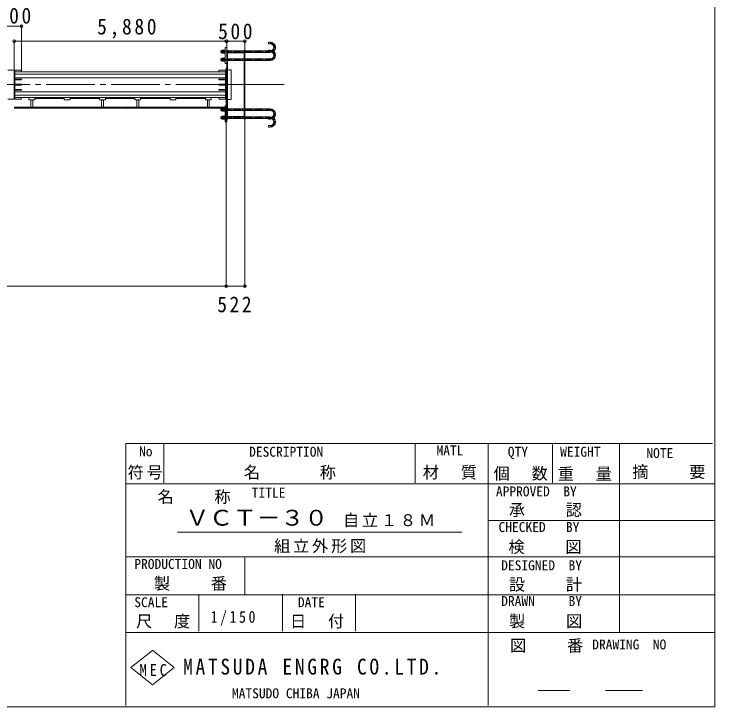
# Model space of a CAD drawing. Units: millimetres at full size, sheet at 1:150; details may follow other scales. Extents: x -30700 to 29919, y -306531 to 293469.
# Drawn here: x 10464 to 29919, y -21667 to -2436 of the extents above; entities that cross this region are included whole.
import ezdxf
from ezdxf.enums import TextEntityAlignment as Align

# ---------------------------------------------------------------- set-up
doc = ezdxf.new("R2010")
doc.units = ezdxf.units.MM
doc.header["$LTSCALE"] = 150
doc.header["$PDMODE"] = 32
doc.header["$PDSIZE"] = 75
doc.linetypes.add('CHAIN1', pattern=[8, 5, -1, 1, -1])
doc.linetypes.add('CHAIN2', pattern=[12, 9, -1, 1, -1])
for name, color, linetype, lineweight in [('0-0', 7, 'Continuous', 9), ('0-2', 7, 'Continuous', 9), ('0-5', 7, 'Continuous', 9), ('1-1', 7, 'Continuous', 9), ('1-2', 4, 'Continuous', 9)]:
    doc.layers.add(name, color=color, linetype=linetype, lineweight=lineweight)
doc.layers.add('0-1', color=7, linetype='Continuous')
doc.styles.add('ＭＳ ゴシック', font='')
doc.styles.get('ＭＳ ゴシック').set_extended_font_data('MS Gothic')

# ---------------------------------------------------------------- blocks, each defined once
blk = doc.blocks.new('M48-2(1)(2)')
at = {"layer": '0-5'}
for p, q in [((-720, 4362), (-720, 3045)), ((-639, 3374), (-720, 3524)), ((-720, 3374), (720, 3374)), ((-639, 3374), (-639, 3045)), ((639, 3374), (720, 3524)), ((639, 3374), (639, 3045)), ((720, 4362), (720, 3045)), ((-720, -1710), (-720, -2476)), ((720, -2476), (-720, -2476)), ((-720, -2476), (-570, -2626)), ((-639, -1710), (-639, -2557)), ((570, -2626), (-570, -2626)), ((720, -2476), (570, -2626)), ((639, -1710), (639, -2557)), ((720, -1710), (720, -2476))]:
    blk.add_line(p, q, dxfattribs=at)
blk = doc.blocks.new('48-1')
at = {"layer": '0-5'}
for p, q in [((-862.5, 75), (862.5, 75)), ((862.5, 75), (862.5, -75))]:
    blk.add_line(p, q, dxfattribs=at)
blk.add_lwpolyline([(-862.5, 75), (-862.5, -75), (862.5, -75)], dxfattribs=at)
blk = doc.blocks.new('2')
at = {"layer": '0-5'}
for p, q in [((602.3, 84.4), (-602.3, 84.4)), ((-50.7, 84.4), (-5.5, -84.4)), ((5.5, 84.4), (50.7, -84.4)), ((602.3, -84.4), (602.3, 84.4))]:
    blk.add_line(p, q, dxfattribs=at)
blk.add_lwpolyline([(-602.3, 84.4), (-602.3, -84.4), (602.3, -84.4)], dxfattribs=at)
blk = doc.blocks.new('M48-2')
at = {"layer": '0-5'}
for p, q in [((-675, 407.8), (-811.9, 328.7)), ((-811.9, 328.7), (-811.9, -304.7)), ((-675, 407.8), (675, 407.8)), ((-405.9, 328.7), (-405.9, -304.7)), ((405.9, 328.7), (405.9, -304.7)), ((675, 407.8), (811.9, 328.7)), ((811.9, 328.7), (811.9, -304.7)), ((-811.9, -304.7), (811.9, -304.7))]:
    blk.add_line(p, q, dxfattribs=at)
for centre, radius, start, end in [((-608.9, 32.1), 359.4, 55.616, 124.384), ((0, -951.9), 1343.5, 72.412, 107.588), ((608.9, 32.1), 359.4, 55.616, 124.384)]:
    blk.add_arc(centre, radius, start, end, dxfattribs=at)
blk = doc.blocks.new('M48(1)')
at = {"layer": '0-0', "color": 4, "linetype": 'CHAIN2'}
blk.add_line((1231.4, 8253.9), (1231.4, 207.9), dxfattribs=at)
at = {"layer": '0-2'}
for p, q in [((1087.4, 7066.4), (1087.4, 207.9)), ((1375.4, 7066.4), (1375.4, 207.9)), ((-64.6, 207.9), (-64.6, 495.9))]:
    blk.add_line(p, q, dxfattribs=at)
blk.add_lwpolyline([(-352.6, 207.9), (-352.6, 495.9), (-64.6, 495.9)], dxfattribs=at)
for radius in [864, 576]:
    blk.add_arc((511.4, 207.9), radius, 180, 0, dxfattribs=at)
at = {"layer": '0-2', "color": 4, "linetype": 'CHAIN2'}
blk.add_arc((511.4, 207.9), 720, 180, 0, dxfattribs=at)
at = {"layer": '0-2'}
for name, p, xscale, yscale in [('M48-2', (1231.4, 8150.4), 0.32, 0.32), ('48-1', (1231.4, 7737.9), 0.32, 0.32), ('M48-2', (1231.4, 7922.4), 0.32, 0.32), ('2', (1231.4, 7793.4), 0.373312, 0.373312)]:
    blk.add_blockref(name, p, dxfattribs=dict(at, xscale=xscale, yscale=yscale))
at = {"layer": '0-2', "xscale": 0.2, "yscale": 0.2, "rotation": 180}
blk.add_blockref('M48-2(1)(2)', (1231.4, 7938.8), dxfattribs=at)
blk = doc.blocks.new('M48-2(1)(1)')
at = {"layer": '0-5'}
for p, q in [((-720, 4362), (-720, 3045)), ((-639, 3374), (-720, 3524)), ((-720, 3374), (720, 3374)), ((-639, 3374), (-639, 3045)), ((639, 3374), (720, 3524)), ((639, 3374), (639, 3045)), ((720, 4362), (720, 3045)), ((-720, -1710), (-720, -2476)), ((720, -2476), (-720, -2476)), ((-720, -2476), (-570, -2626)), ((-639, -1710), (-639, -2557)), ((570, -2626), (-570, -2626)), ((720, -2476), (570, -2626)), ((639, -1710), (639, -2557)), ((720, -1710), (720, -2476))]:
    blk.add_line(p, q, dxfattribs=at)
blk = doc.blocks.new('M48(1)(1)')
at = {"layer": '0-0', "color": 4, "linetype": 'CHAIN2'}
blk.add_line((1231.4, 8253.9), (1231.4, 207.9), dxfattribs=at)
at = {"layer": '0-2'}
for p, q in [((1087.4, 7066.4), (1087.4, 4557.9)), ((1375.4, 7066.4), (1375.4, 4557.9)), ((1087.4, 4443.9), (1087.4, 207.9)), ((1375.4, 4443.9), (1375.4, 207.9)), ((-64.6, 207.9), (-64.6, 495.9))]:
    blk.add_line(p, q, dxfattribs=at)
blk.add_lwpolyline([(-352.6, 207.9), (-352.6, 495.9), (-64.6, 495.9)], dxfattribs=at)
for radius in [864, 576]:
    blk.add_arc((511.4, 207.9), radius, 180, 0, dxfattribs=at)
at = {"layer": '0-2', "color": 4, "linetype": 'CHAIN2'}
blk.add_arc((511.4, 207.9), 720, 180, 0, dxfattribs=at)
at = {"layer": '0-2'}
for name, p, xscale, yscale in [('M48-2', (1231.4, 8150.4), 0.32, 0.32), ('48-1', (1231.4, 7737.9), 0.32, 0.32), ('M48-2', (1231.4, 7922.4), 0.32, 0.32), ('2', (1231.4, 7793.4), 0.373312, 0.373312)]:
    blk.add_blockref(name, p, dxfattribs=dict(at, xscale=xscale, yscale=yscale))
at = {"layer": '0-2', "xscale": 0.2, "yscale": 0.2, "rotation": 180}
blk.add_blockref('M48-2(1)(1)', (1231.4, 7938.8), dxfattribs=at)

msp = doc.modelspace()

# ---------------------------------------------------------------- linework, layer by layer
at = {"layer": '0-0'}
for p, q in [((13570.3, -14352), (13570.3, -21627)), ((13570.3, -14352), (29851.4, -14352)), ((14620.3, -14352), (14620.3, -15447.3)), ((21595.3, -14352), (21595.3, -15447.3)), ((23620.3, -14352), (23620.3, -21627)), ((25413.9, -14379), (25413.9, -15447.3)), ((27269.9, -14352), (27269.9, -19597.2)), ((13570.3, -15477), (29900, -15477)), ((23630.6, -16489.5), (29914.2, -16489.5)), ((15002, -16819.8), (22891, -16819.8)), ((13570.3, -17502), (29913.1, -17502)), ((16870.3, -17531.5), (16870.3, -18540.2)), ((13570.3, -18552), (29914.2, -18552)), ((15595.3, -18540.2), (15595.3, -19565.8)), ((17920.3, -18540.2), (17920.3, -19565.8)), ((19945.3, -18540.2), (19945.3, -19565.8)), ((13570.3, -19602), (29914.2, -19602)), ((13703.3, -20569), (14306.1, -20096.7)), ((14306.1, -20090.1), (14913.5, -20573.6)), ((25010.2, -21214), (25889.3, -21214)), ((26878.2, -21214), (27903.8, -21214)), ((-30700.2, -21666.9), (29918.9, -21666.9))]:
    msp.add_line(p, q, dxfattribs=at)
for points in [[(-591.6, 20292.6), (29918.9, 20292.6), (29918.9, -21666.9)], [(13703.3, -20569), (14306.6, -21049.1), (14913.5, -20573.6)]]:
    msp.add_lwpolyline(points, dxfattribs=at)
at = {"layer": '1-1'}
for p, q in [((10289.2, -3996.6), (10649.2, -3996.6)), ((10469.2, -4793.8), (10469.2, -4000.7)), ((10469.2, -4793.8), (10469.2, -4000.7)), ((10469.2, -4752.2), (10469.2, -4041)), ((10488.2, -4796.6), (10488.2, -3996.6)), ((10488.2, -4796.6), (10488.2, -3996.6)), ((10488.2, -4796.6), (10488.2, -3996.6)), ((10489, -4041), (16328.1, -4041)), ((10490.2, -4041), (16324.8, -4041)), ((10669.2, -4016.6), (10669.2, -4042.3)), ((10669.2, -4016.6), (10669.2, -4042.3)), ((16149.2, -4016.6), (16149.2, -4042.3)), ((16171.3, -3996.6), (16349.2, -3996.6)), ((16330.2, -4796.6), (16330.2, -3996.6)), ((16330.2, -4796.6), (16330.2, -3996.6)), ((16349.2, -4796.6), (16349.2, -3996.6)), ((16349.2, -4796.6), (16349.2, -3996.6)), ((16349.2, -4793.8), (16349.2, -3996.6)), ((10669.2, -4266.6), (10488.7, -4266.6)), ((10669.2, -4266.6), (10488.7, -4266.6)), ((16330.1, -4202.4), (10489.4, -4202.4)), ((10669.2, -4246.6), (10489.4, -4246.6)), ((10669.2, -4246.6), (10489.4, -4246.6)), ((10491.3, -4101.6), (16330.1, -4101.6)), ((10669.2, -4246.6), (10669.2, -4266.6)), ((10669.2, -4246.6), (10669.2, -4266.6)), ((16149.2, -4246.6), (16149.2, -4266.6)), ((16149.2, -4246.6), (16329, -4246.6)), ((16149.2, -4266.6), (16329.8, -4266.6)), ((10669.2, -4406.6), (10488, -4406.6)), ((10669.2, -4406.6), (10488, -4406.6)), ((10669.2, -4386.6), (10488.7, -4386.6)), ((10669.2, -4386.6), (10488.7, -4386.6)), ((10669.2, -4386.6), (10669.2, -4406.6)), ((10669.2, -4386.6), (10669.2, -4406.6)), ((16149.2, -4386.6), (16149.2, -4406.6)), ((16149.2, -4386.6), (16329.8, -4386.6)), ((16149.2, -4406.6), (16330.5, -4406.6)), ((10669.2, -4526.6), (10488.2, -4526.6)), ((10669.2, -4526.6), (10488.2, -4526.6)), ((10669.2, -4546.6), (10488.7, -4546.6)), ((10669.2, -4546.6), (10488.7, -4546.6)), ((16330.1, -4596.5), (10489.4, -4596.5)), ((10669.2, -4526.6), (10669.2, -4546.6)), ((10669.2, -4526.6), (10669.2, -4546.6)), ((16149.2, -4526.6), (16149.2, -4546.6)), ((16149.2, -4526.6), (16330.3, -4526.6)), ((16149.2, -4546.6), (16329.8, -4546.6)), ((10289.2, -4796.6), (10649.2, -4796.6)), ((10489, -4752.2), (16330.1, -4752.2)), ((10489.4, -4691.6), (16330.1, -4691.6)), ((10490.2, -4752.2), (16324.8, -4752.2)), ((10669.2, -4752.3), (10669.2, -4776.6)), ((10669.2, -4752.3), (10669.2, -4776.6)), ((10879.2, -4816.6), (10879.2, -4753.9)), ((10879.2, -4816.6), (10879.2, -4753.9)), ((10879.2, -4816.6), (10879.2, -4753.9)), ((10879.2, -4816.6), (11039.2, -4816.6)), ((10879.2, -4816.6), (11039.2, -4816.6)), ((10879.2, -4816.6), (11039.2, -4816.6)), ((10934.2, -5011.9), (10934.2, -4824.9)), ((10934.2, -5011.9), (10934.2, -4824.9)), ((10984.2, -5011.9), (10984.2, -4824.9)), ((10984.2, -5011.9), (10984.2, -4824.9)), ((11039.2, -4816.6), (11039.2, -4753.9)), ((11039.2, -4816.6), (11039.2, -4753.9)), ((11039.2, -4816.6), (11039.2, -4753.9)), ((11040.9, -4782.2), (11855.8, -4782.2)), ((11859.2, -4816.6), (11859.2, -4753.9)), ((11859.2, -4816.6), (12019.2, -4816.6)), ((12019.2, -4816.6), (12019.2, -4753.9)), ((12019.4, -4782.2), (12837.7, -4782.2)), ((12839.2, -4816.6), (12839.2, -4753.9)), ((12839.2, -4816.6), (12999.2, -4816.6)), ((12894.2, -5011.9), (12894.2, -4834.2)), ((12944.2, -5011.9), (12944.2, -4834.2)), ((12996.2, -4782.2), (13818.6, -4782.2)), ((12999.2, -4816.6), (12999.2, -4753.9)), ((13819.2, -4816.6), (13819.2, -4753.9)), ((13819.2, -4816.6), (13819.2, -4753.9)), ((13819.2, -4816.6), (13979.2, -4816.6)), ((13819.2, -4816.6), (13979.2, -4816.6)), ((13874.2, -5011.9), (13874.2, -4824.9)), ((13924.2, -5011.9), (13924.2, -4824.9)), ((13975.3, -4782.2), (14798.3, -4782.2)), ((13979.2, -4816.6), (13979.2, -4753.9)), ((13979.2, -4816.6), (13979.2, -4753.9)), ((13980.9, -4782.2), (14795.8, -4782.2)), ((14799.2, -4816.6), (14799.2, -4753.9)), ((14799.2, -4816.6), (14799.2, -4753.9)), ((14799.2, -4816.6), (14959.2, -4816.6)), ((14799.2, -4816.6), (14959.2, -4816.6)), ((14959.2, -4816.6), (14959.2, -4753.9)), ((14959.2, -4816.6), (14959.2, -4753.9)), ((14959.4, -4782.2), (15777.7, -4782.2)), ((14970.8, -4782.2), (15778.1, -4782.2)), ((15779.2, -4816.6), (15779.2, -4753.9)), ((15779.2, -4816.6), (15779.2, -4753.9)), ((15779.2, -4816.6), (15939.2, -4816.6)), ((15779.2, -4816.6), (15939.2, -4816.6)), ((15834.2, -5011.9), (15834.2, -4818.9)), ((15884.2, -5011.9), (15884.2, -4822.2)), ((15939.2, -4816.6), (15939.2, -4753.9)), ((15939.2, -4816.6), (15939.2, -4753.9)), ((16149.2, -4752.3), (16149.2, -4776.6)), ((10479.2, -5046.6), (10479.2, -5016.6)), ((10479.2, -5016.6), (13399.2, -5016.6)), ((10479.2, -5046.6), (10479.2, -5016.6)), ((10479.2, -5046.6), (13399.2, -5046.6)), ((13399.2, -5046.6), (13399.2, -5016.6)), ((13419.2, -5046.6), (16339.2, -5046.6)), ((16339.2, -5046.6), (16339.2, -5016.6))]:
    msp.add_line(p, q, dxfattribs=at)
at = {"layer": '1-1', "color": 4, "linetype": 'CHAIN2'}
msp.add_line((-30040.5, -4396.6), (17961.5, -4396.6), dxfattribs=at)
at = {"layer": '1-1'}
for points in [[(16171.3, -4796.6), (16349.2, -4796.6), (16349.2, -4041)], [(13419.2, -5046.6), (13419.2, -5016.6), (16339.2, -5016.6)]]:
    msp.add_lwpolyline(points, dxfattribs=at)
for centre, start, end in [((10649.2, -4016.6), 0, 90), ((10649.2, -4016.6), 0, 90), ((10649.2, -4016.6), 0, 90), ((16169.2, -4016.6), 90, 180), ((16169.2, -4016.6), 90, 180), ((10649.2, -4776.6), 270, 0), ((10649.2, -4776.6), 270, 0), ((10649.2, -4776.6), 270, 0), ((16169.2, -4776.6), 180, 270), ((16169.2, -4776.6), 180, 270)]:
    msp.add_arc(centre, 20, start, end, dxfattribs=at)
at = {"layer": '1-2'}
for p, q in [((10269.2, -2776.6), (10669.2, -2776.6)), ((10669.2, -2776.6), (10669.2, -4042.3)), ((10469.2, -3191.8), (16349.2, -3191.8)), ((10469.2, -4409.8), (10469.2, -3191.8)), ((16371.2, -3191.8), (16871.2, -3191.8)), ((16371.2, -3191.8), (16371.2, -3442)), ((16871.2, -3191.8), (16871.2, -3442)), ((16871.2, -4354.4), (16871.2, -9991.2)), ((16349.2, -9991.2), (-1290.8, -9991.2))]:
    msp.add_line(p, q, dxfattribs=at)
at = {"layer": '1-2', "color": 7}
for p, q in [((16326.2, -3367.8), (16371.2, -3367.8)), ((16371.2, -3367.8), (16371.2, -3813.3)), ((16371.2, -3442), (16371.2, -4396.6)), ((16371.2, -3442), (16390.2, -3442)), ((16390.2, -3442), (16390.2, -3508.5)), ((16852.2, -3442), (16852.2, -3508.5)), ((16852.2, -3442), (16871.2, -3442)), ((16871.2, -3442), (16871.2, -3676.1)), ((16371.2, -3583.4), (16390.2, -3583.4)), ((16390.2, -3508.5), (16852.2, -3508.5)), ((16390.2, -3517), (16852.2, -3517)), ((16390.2, -3517), (16390.2, -3730.5)), ((16852.2, -3517), (16852.2, -3676.1)), ((16852.2, -3583.4), (16871.2, -3583.4)), ((16326.2, -3707.2), (16371.2, -3707.2)), ((16390.2, -3730.5), (16390.2, -4396.6)), ((16852.2, -3730.5), (16852.2, -4396.6)), ((16871.2, -3730.5), (16871.2, -4396.6)), ((16349.2, -3935.4), (16371.2, -3935.4)), ((16349.2, -3935.4), (16349.2, -4396.6)), ((16349.2, -4078.4), (16371.2, -4078.4)), ((16390.2, -3985.4), (16490.2, -3985.4)), ((16490.2, -3985.4), (16490.2, -4396.6)), ((16349.2, -4857.9), (16349.2, -4396.6)), ((16371.2, -5351.2), (16371.2, -4396.6)), ((16390.2, -5062.7), (16390.2, -4396.6)), ((16490.2, -4807.9), (16490.2, -4396.6)), ((16852.2, -5069.1), (16852.2, -4396.6)), ((16871.2, -5069.1), (16871.2, -4396.6)), ((16349.2, -4714.8), (16371.2, -4714.8)), ((16349.2, -4857.9), (16371.2, -4857.9)), ((16390.2, -4807.9), (16490.2, -4807.9)), ((16371.2, -5425.5), (16371.2, -4980)), ((16326.2, -5086.1), (16371.2, -5086.1)), ((16371.2, -5209.8), (16390.2, -5209.8)), ((16390.2, -5276.3), (16390.2, -5062.7)), ((16852.2, -5276.3), (16852.2, -5117.1)), ((16852.2, -5209.8), (16871.2, -5209.8)), ((16871.2, -5351.2), (16871.2, -5117.1)), ((16326.2, -5425.5), (16371.2, -5425.5)), ((16371.2, -5351.2), (16390.2, -5351.2)), ((16390.2, -5276.3), (16852.2, -5276.3)), ((16390.2, -5351.2), (16390.2, -5284.8)), ((16390.2, -5284.8), (16852.2, -5284.8)), ((16852.2, -5351.2), (16852.2, -5284.8)), ((16852.2, -5351.2), (16871.2, -5351.2))]:
    msp.add_line(p, q, dxfattribs=at)
at = {"layer": '1-2', "linetype": 'CHAIN1'}
msp.add_line((16249.7, -4396.6), (17540.6, -4396.6), dxfattribs=at)
at = {"layer": '1-2', "color": 7}
for points in [[(16326.2, -3367.8), (16326.2, -3813.3), (16371.2, -3813.3)], [(16326.2, -5425.5), (16326.2, -4980), (16371.2, -4980)]]:
    msp.add_lwpolyline(points, dxfattribs=at)
at = {"layer": '1-2'}
msp.add_lwpolyline([(16349.2, -4354.4), (16349.2, -9991.2), (16871.2, -9991.2)], dxfattribs=at)
for p in [(10669.2, -2776.6), (10469.2, -3191.8), (16349.2, -3191.8), (16371.2, -3191.8), (16871.2, -3191.8), (16349.2, -9991.2), (16871.2, -9991.2)]:
    msp.add_point(p, dxfattribs=at)

# ---------------------------------------------------------------- block references
at = {"layer": '1-2', "yscale": 0.1666667, "rotation": 90}
for name, p, xscale in [('M48(1)(1)', (17611.9, -3275.7), -0.1666667), ('M48(1)', (17611.9, -3494.9), -0.1666667), ('M48(1)', (17611.9, -5298.4), 0.1666667), ('M48(1)(1)', (17611.9, -5517.6), 0.1666667)]:
    msp.add_blockref(name, p, dxfattribs=dict(at, xscale=xscale))

# ---------------------------------------------------------------- texts
at = {"layer": '0-0', "color": 4, "style": 'ＭＳ ゴシック'}
for s, p in [('No', (13934.8, -14793)), ('DESCRIPTION', (16988.8, -14804.2)), ('MATL', (22189.9, -14767.6)), ('QTY', (24167.8, -14804.2)), ('WEIGHT', (25620.9, -14804.2)), ('NOTE', (28013.7, -14840.8)), ('APPROVED  BY', (23838.1, -15904.4)), ('TITLE', (17062.1, -15939.6)), ('CHECKED   BY', (23911.4, -16893.3)), ('PRODUCTION NO', (13802.3, -17917.5)), ('DESIGNED  BY', (23984.7, -17955.5)), ('SCALE', (13802.3, -18979.7)), ('DATE', (18344, -18979.7)), ('DRAWN     BY', (23984.7, -18944.4)), ('DRAWING  NO', (26511.9, -20151.8)), ('MATSUDO CHIBA JAPAN', (16512.7, -21507))]:
    msp.add_text(s, height=274.9, dxfattribs=at).set_placement(p, align=Align.BOTTOM_LEFT)
at = {"layer": '0-0', "attachment_point": 7, "style": 'ＭＳ ゴシック'}
for s, insert, char_height in [('\\T1.17;符号', (13617.6, -15356.1), 329.9), ('\\T1.17;名\u3000\u3000\u3000称', (16842.8, -15356.9), 329.9), ('\\T1.17;材\u3000質', (21807.9, -15356.9), 329.9), ('\\T1.17;個\u3000数', (23775.2, -15388.1), 329.9), ('\\T1.17;摘\u3000\u3000要', (27624.5, -15343.3), 329.9), ('\\T1.17;重\u3000量', (25555.2, -15388.1), 329.9), ('\\T1.17;名\u3000\u3000称', (14445.1, -16035), 329.9), ('\\T1.17;承\u3000\u3000認', (24197.3, -16398.8), 329.9), ('\\T1.17;組立外形図', (17683, -17401.4), 329.9), ('\\T1.17;検\u3000\u3000図', (24186.9, -17427.5), 329.9), ('\\T1.17;製\u3000\u3000番', (14346.7, -18441.4), 329.9), ('\\T1.17;設\u3000\u3000計', (24198.9, -18470.2), 329.9), ('\\T1.17;尺\u3000度', (13852.3, -19489.6), 329.9), ('\\T1.17;日\u3000付', (18123.9, -19489.6), 329.9), ('\\T1.17;製\u3000\u3000図', (24205.2, -19486.7), 329.9), ('\\T1.17;図\u3000\u3000番', (24230.3, -20164.9), 329.9), ('\\T1.28;\\W0.9;MATSUDA\\~ENGRG\\~CO.LTD.', (15157.5, -20774.5), 439.9), ('\\T1.38;\\W0.9;MEC', (13948.8, -20811.1), 329.9)]:
    msp.add_mtext(s, dxfattribs=dict(at, insert=insert, char_height=char_height))
at = {"layer": '0-1', "style": 'ＭＳ ゴシック', "width": 1.1}
msp.add_text('ＶＣＴ－３０', height=439.9, dxfattribs=at).set_placement((15220.1, -16767.3), align=Align.BOTTOM_LEFT)
at = {"layer": '0-1', "insert": (15920.7, -19411), "char_height": 329.9, "attachment_point": 7, "style": 'ＭＳ ゴシック'}
msp.add_mtext('\\T1.38;\\W0.85;1/150', dxfattribs=at)
at = {"layer": '0-2', "insert": (19594.2, -16684.4), "char_height": 329.9, "attachment_point": 7, "style": 'ＭＳ ゴシック'}
msp.add_mtext('\\T1.17;自立１８Ｍ', dxfattribs=at)
at = {"layer": '1-2', "color": 7, "char_height": 439.9, "attachment_point": 7, "style": 'ＭＳ ゴシック'}
for s, insert in [('\\T1.27;\\W0.9;400', (9988.8, -2708.3)), ('\\T1.28;\\W0.9;5,880', (12771.7, -3116.8)), ('\\T1.27;\\W0.9;500', (16129.1, -3140)), ('\\T1.27;\\W0.9;522', (16105.1, -10719.5))]:
    msp.add_mtext(s, dxfattribs=dict(at, insert=insert))

doc.saveas('drawing.dxf')
